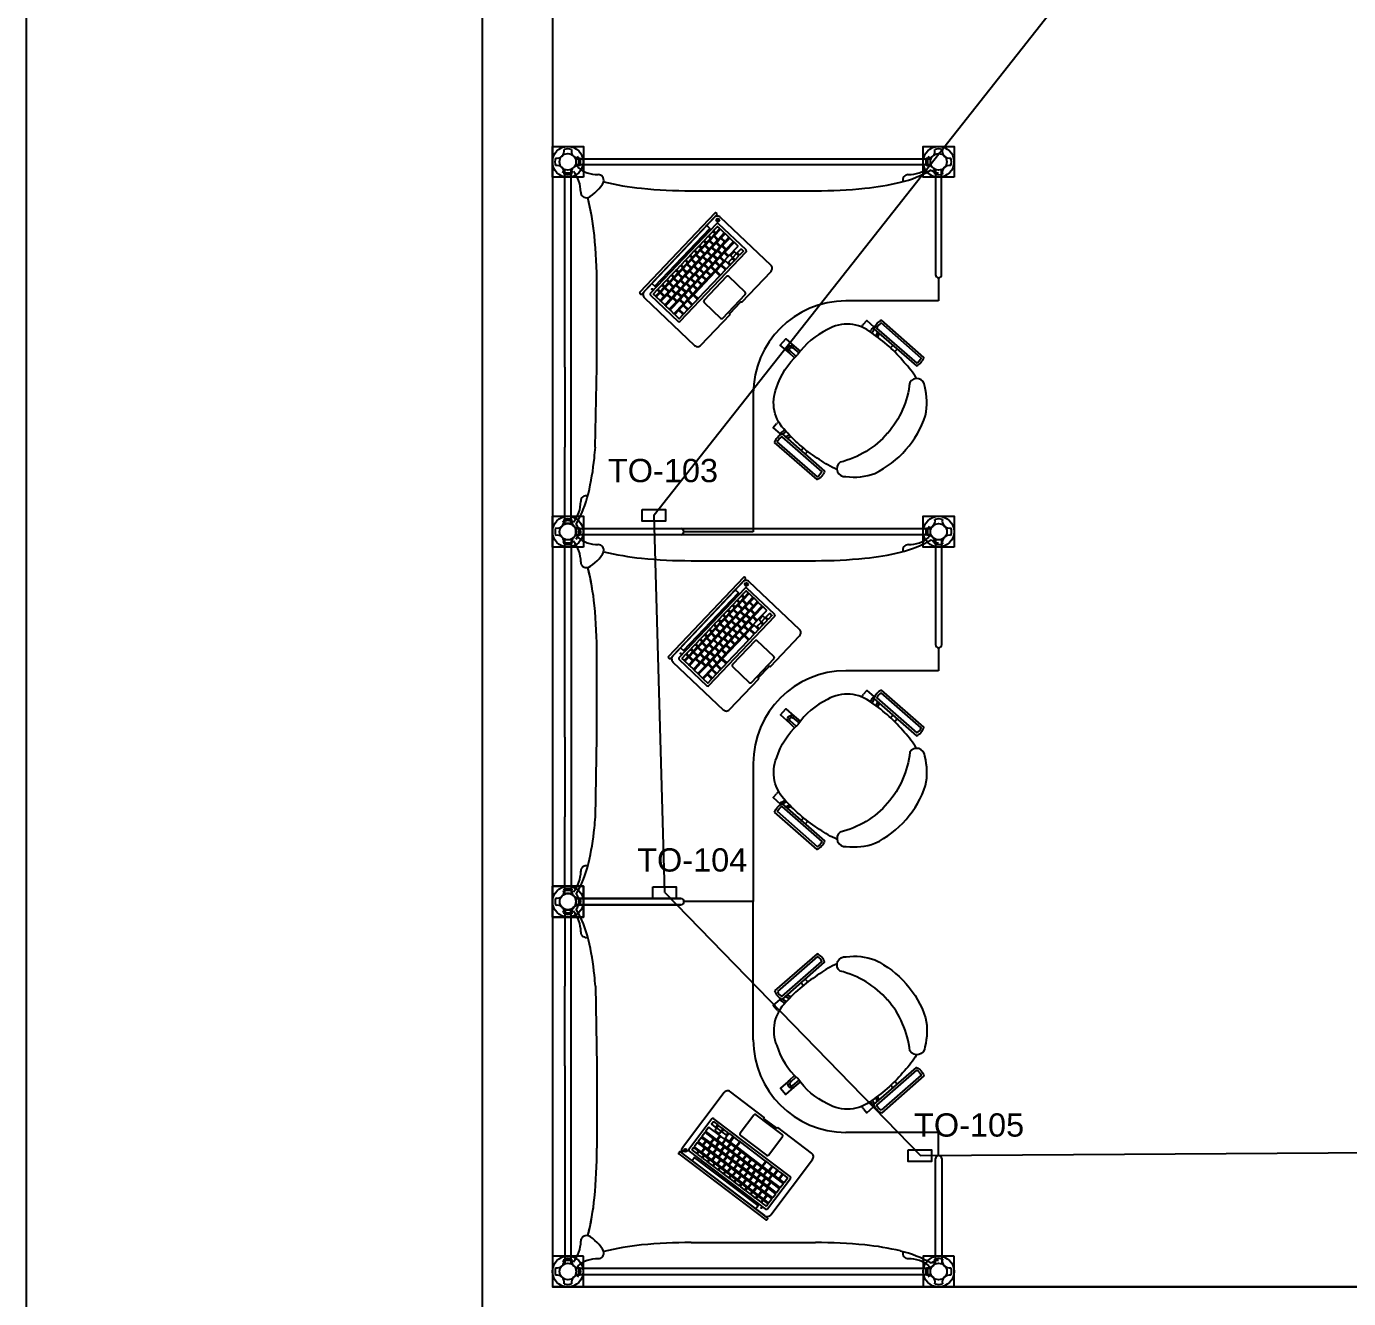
# Model space of a CAD drawing. Header units: millimetres. Extents: x -1911 to 4021, y -174 to 2851.
# Drawn here: x 23 to 592, y 543 to 1090 of the extents above; entities that cross this region are included whole.
import ezdxf

# ---------------------------------------------------------------- set-up
doc = ezdxf.new("R2010")
doc.units = ezdxf.units.MM
doc.linetypes.add('CACHE', pattern=[0.375, 0.25, -0.125])
for name, color, linetype in [('ARREDI_interni', 175, 'Continuous'), ('ARREDI_interni_fini', 251, 'Continuous'), ('mac_dwg', 7, 'Continuous')]:
    doc.layers.add(name, color=color, linetype=linetype)
doc.styles.get("Standard").update_dxf_attribs({"font": 'arial.ttf'})

# ---------------------------------------------------------------- blocks, each defined once
blk = doc.blocks.new('portatile')
at = {"layer": 'mac_dwg'}
blk.add_line((1459.6, 504.95), (1461.95, 504.95), dxfattribs=at)
for points in [[(1468.17, 523.68), (1421.31, 523.68, 0.414214), (1420.92, 523.29), (1420.92, 522.97, 0.414214), (1421.31, 522.58), (1468.17, 522.58, 0.414214), (1468.56, 522.97), (1468.56, 523.29, 0.414214)], [(1441.12, 488.97), (1441.12, 489.05, -0.414214), (1441.51, 489.44), (1448, 489.44, -0.414214), (1448.38, 489.05), (1448.38, 488.97), (1466.63, 488.97, 0.414214), (1468.56, 490.9), (1468.56, 520.65, 0.414214), (1466.63, 522.58), (1422.85, 522.58, 0.414214), (1420.92, 520.65), (1420.92, 490.9, 0.414214), (1422.85, 488.97)], [(1465.33, 520.07), (1424.18, 520.07, 0.414214), (1423.6, 519.49), (1423.6, 503.11, 0.414214), (1424.18, 502.53), (1465.33, 502.53, 0.414214), (1465.91, 503.11), (1465.91, 519.49, 0.414214)], [(1426.99, 518.95), (1424.91, 518.95, 0.414214), (1424.71, 518.75), (1424.71, 517.78, 0.414214), (1424.91, 517.58), (1426.99, 517.58, 0.414214), (1427.18, 517.78), (1427.18, 518.75, 0.414214)], [(1426.91, 517.2), (1424.91, 517.2, 0.414214), (1424.71, 517.01), (1424.71, 515.11, 0.414214), (1424.91, 514.91), (1426.91, 514.91, 0.414214), (1427.1, 515.11), (1427.1, 517.01, 0.414214)], [(1429.7, 517.2), (1427.7, 517.2, 0.414214), (1427.51, 517.01), (1427.51, 515.11, 0.414214), (1427.7, 514.91), (1429.7, 514.91, 0.414214), (1429.89, 515.11), (1429.89, 517.01, 0.414214)], [(1429.89, 518.95), (1427.81, 518.95, 0.414214), (1427.61, 518.75), (1427.61, 517.78, 0.414214), (1427.81, 517.58), (1429.89, 517.58, 0.414214), (1430.08, 517.78), (1430.08, 518.75, 0.414214)], [(1432.52, 517.2), (1430.52, 517.2, 0.414214), (1430.33, 517.01), (1430.33, 515.11, 0.414214), (1430.52, 514.91), (1432.52, 514.91, 0.414214), (1432.71, 515.11), (1432.71, 517.01, 0.414214)], [(1432.8, 518.95), (1430.72, 518.95, 0.414214), (1430.53, 518.75), (1430.53, 517.78, 0.414214), (1430.72, 517.58), (1432.8, 517.58, 0.414214), (1433, 517.78), (1433, 518.75, 0.414214)], [(1435.29, 517.2), (1433.29, 517.2, 0.414214), (1433.09, 517.01), (1433.09, 515.11, 0.414214), (1433.29, 514.91), (1435.29, 514.91, 0.414214), (1435.48, 515.11), (1435.48, 517.01, 0.414214)], [(1435.65, 518.95), (1433.57, 518.95, 0.414214), (1433.37, 518.75), (1433.37, 517.78, 0.414214), (1433.57, 517.58), (1435.65, 517.58, 0.414214), (1435.84, 517.78), (1435.84, 518.75, 0.414214)], [(1438.08, 517.2), (1436.08, 517.2, 0.414214), (1435.88, 517.01), (1435.88, 515.11, 0.414214), (1436.08, 514.91), (1438.08, 514.91, 0.414214), (1438.27, 515.11), (1438.27, 517.01, 0.414214)], [(1438.55, 518.95), (1436.47, 518.95, 0.414214), (1436.27, 518.75), (1436.27, 517.78, 0.414214), (1436.47, 517.58), (1438.55, 517.58, 0.414214), (1438.74, 517.78), (1438.74, 518.75, 0.414214)], [(1440.84, 517.2), (1438.84, 517.2, 0.414214), (1438.65, 517.01), (1438.65, 515.11, 0.414214), (1438.84, 514.91), (1440.84, 514.91, 0.414214), (1441.04, 515.11), (1441.04, 517.01, 0.414214)], [(1441.47, 518.95), (1439.38, 518.95, 0.414214), (1439.19, 518.75), (1439.19, 517.78, 0.414214), (1439.38, 517.58), (1441.47, 517.58, 0.414214), (1441.66, 517.78), (1441.66, 518.75, 0.414214)], [(1443.68, 517.2), (1441.68, 517.2, 0.414214), (1441.49, 517.01), (1441.49, 515.11, 0.414214), (1441.68, 514.91), (1443.68, 514.91, 0.414214), (1443.87, 515.11), (1443.87, 517.01, 0.414214)], [(1444.35, 518.95), (1442.27, 518.95, 0.414214), (1442.07, 518.75), (1442.07, 517.78, 0.414214), (1442.27, 517.58), (1444.35, 517.58, 0.414214), (1444.54, 517.78), (1444.54, 518.75, 0.414214)], [(1446.43, 517.2), (1444.43, 517.2, 0.414214), (1444.24, 517.01), (1444.24, 515.11, 0.414214), (1444.43, 514.91), (1446.43, 514.91, 0.414214), (1446.62, 515.11), (1446.62, 517.01, 0.414214)], [(1447.24, 518.95), (1445.15, 518.95, 0.414214), (1444.96, 518.75), (1444.96, 517.78, 0.414214), (1445.15, 517.58), (1447.24, 517.58, 0.414214), (1447.43, 517.78), (1447.43, 518.75, 0.414214)], [(1449.21, 517.2), (1447.21, 517.2, 0.414214), (1447.02, 517.01), (1447.02, 515.11, 0.414214), (1447.21, 514.91), (1449.21, 514.91, 0.414214), (1449.4, 515.11), (1449.4, 517.01, 0.414214)], [(1450.11, 518.95), (1448.03, 518.95, 0.414214), (1447.83, 518.75), (1447.83, 517.78, 0.414214), (1448.03, 517.58), (1450.11, 517.58, 0.414214), (1450.3, 517.78), (1450.3, 518.75, 0.414214)], [(1452.02, 517.2), (1450.02, 517.2, 0.414214), (1449.82, 517.01), (1449.82, 515.11, 0.414214), (1450.02, 514.91), (1452.02, 514.91, 0.414214), (1452.21, 515.11), (1452.21, 517.01, 0.414214)], [(1453, 518.95), (1450.91, 518.95, 0.414214), (1450.72, 518.75), (1450.72, 517.78, 0.414214), (1450.91, 517.58), (1453, 517.58, 0.414214), (1453.19, 517.78), (1453.19, 518.75, 0.414214)], [(1454.8, 517.2), (1452.8, 517.2, 0.414214), (1452.6, 517.01), (1452.6, 515.11, 0.414214), (1452.8, 514.91), (1454.8, 514.91, 0.414214), (1454.99, 515.11), (1454.99, 517.01, 0.414214)], [(1455.87, 518.95), (1453.79, 518.95, 0.414214), (1453.59, 518.75), (1453.59, 517.78, 0.414214), (1453.79, 517.58), (1455.87, 517.58, 0.414214), (1456.06, 517.78), (1456.06, 518.75, 0.414214)], [(1457.57, 517.2), (1455.57, 517.2, 0.414214), (1455.38, 517.01), (1455.38, 515.11, 0.414214), (1455.57, 514.91), (1457.57, 514.91, 0.414214), (1457.77, 515.11), (1457.77, 517.01, 0.414214)], [(1458.8, 518.95), (1456.72, 518.95, 0.414214), (1456.52, 518.75), (1456.52, 517.78, 0.414214), (1456.72, 517.58), (1458.8, 517.58, 0.414214), (1458.99, 517.78), (1458.99, 518.75, 0.414214)], [(1460.4, 517.2), (1458.4, 517.2, 0.414214), (1458.2, 517.01), (1458.2, 515.11, 0.414214), (1458.4, 514.91), (1460.4, 514.91, 0.414214), (1460.59, 515.11), (1460.59, 517.01, 0.414214)], [(1461.64, 518.95), (1459.56, 518.95, 0.414214), (1459.36, 518.75), (1459.36, 517.78, 0.414214), (1459.56, 517.58), (1461.64, 517.58, 0.414214), (1461.83, 517.78), (1461.83, 518.75, 0.414214)], [(1464.58, 517.2), (1461.17, 517.2, 0.414214), (1460.98, 517.01), (1460.98, 515.11, 0.414214), (1461.17, 514.91), (1464.58, 514.91, 0.414214), (1464.78, 515.11), (1464.78, 517.01, 0.414214)], [(1464.58, 518.95), (1462.5, 518.95, 0.414214), (1462.31, 518.75), (1462.31, 517.78, 0.414214), (1462.5, 517.58), (1464.58, 517.58, 0.414214), (1464.78, 517.78), (1464.78, 518.75, 0.414214)], [(1466.95, 521.02, 0.075623), (1466.87, 521.02), (1466.87, 520.76), (1466.95, 520.76)], [(1428.31, 514.45), (1424.91, 514.45, 0.414214), (1424.71, 514.26), (1424.71, 512.38, 0.414214), (1424.91, 512.18), (1428.31, 512.18, 0.414214), (1428.51, 512.38), (1428.51, 514.26, 0.414214)], [(1428.99, 511.72), (1424.91, 511.72, 0.414214), (1424.71, 511.52), (1424.71, 509.66, 0.414214), (1424.91, 509.47), (1428.99, 509.47, 0.414214), (1429.18, 509.66), (1429.18, 511.52, 0.414214)], [(1431.11, 514.45), (1429.08, 514.45, 0.414214), (1428.89, 514.26), (1428.89, 512.38, 0.414214), (1429.08, 512.18), (1431.11, 512.18, 0.414214), (1431.3, 512.38), (1431.3, 514.26, 0.414214)], [(1431.81, 511.72), (1429.83, 511.72, 0.414214), (1429.64, 511.52), (1429.64, 509.66, 0.414214), (1429.83, 509.47), (1431.81, 509.47, 0.414214), (1432, 509.66), (1432, 511.52, 0.414214)], [(1433.92, 514.45), (1431.89, 514.45, 0.414214), (1431.7, 514.26), (1431.7, 512.38, 0.414214), (1431.89, 512.18), (1433.92, 512.18, 0.414214), (1434.11, 512.38), (1434.11, 514.26, 0.414214)], [(1434.58, 511.72), (1432.61, 511.72, 0.414214), (1432.42, 511.52), (1432.42, 509.66, 0.414214), (1432.61, 509.47), (1434.58, 509.47, 0.414214), (1434.78, 509.66), (1434.78, 511.52, 0.414214)], [(1436.71, 514.45), (1434.68, 514.45, 0.414214), (1434.49, 514.26), (1434.49, 512.38, 0.414214), (1434.68, 512.18), (1436.71, 512.18, 0.414214), (1436.9, 512.38), (1436.9, 514.26, 0.414214)], [(1437.37, 511.72), (1435.39, 511.72, 0.414214), (1435.2, 511.52), (1435.2, 509.66, 0.414214), (1435.39, 509.47), (1437.37, 509.47, 0.414214), (1437.56, 509.66), (1437.56, 511.52, 0.414214)], [(1439.53, 514.45), (1437.5, 514.45, 0.414214), (1437.31, 514.26), (1437.31, 512.38, 0.414214), (1437.5, 512.18), (1439.53, 512.18, 0.414214), (1439.72, 512.38), (1439.72, 514.26, 0.414214)], [(1440.14, 511.72), (1438.17, 511.72, 0.414214), (1437.98, 511.52), (1437.98, 509.66, 0.414214), (1438.17, 509.47), (1440.14, 509.47, 0.414214), (1440.34, 509.66), (1440.34, 511.52, 0.414214)], [(1442.27, 514.45), (1440.25, 514.45, 0.414214), (1440.05, 514.26), (1440.05, 512.38, 0.414214), (1440.25, 512.18), (1442.27, 512.18, 0.414214), (1442.47, 512.38), (1442.47, 514.26, 0.414214)], [(1442.94, 511.72), (1440.96, 511.72, 0.414214), (1440.77, 511.52), (1440.77, 509.66, 0.414214), (1440.96, 509.47), (1442.94, 509.47, 0.414214), (1443.13, 509.66), (1443.13, 511.52, 0.414214)], [(1445.05, 514.45), (1443.02, 514.45, 0.414214), (1442.83, 514.26), (1442.83, 512.38, 0.414214), (1443.02, 512.18), (1445.05, 512.18, 0.414214), (1445.24, 512.38), (1445.24, 514.26, 0.414214)], [(1445.75, 511.72), (1443.78, 511.72, 0.414214), (1443.59, 511.52), (1443.59, 509.66, 0.414214), (1443.78, 509.47), (1445.75, 509.47, 0.414214), (1445.95, 509.66), (1445.95, 511.52, 0.414214)], [(1447.85, 514.45), (1445.82, 514.45, 0.414214), (1445.63, 514.26), (1445.63, 512.38, 0.414214), (1445.82, 512.18), (1447.85, 512.18, 0.414214), (1448.04, 512.38), (1448.04, 514.26, 0.414214)], [(1448.51, 511.72), (1446.54, 511.72, 0.414214), (1446.34, 511.52), (1446.34, 509.66, 0.414214), (1446.54, 509.47), (1448.51, 509.47, 0.414214), (1448.7, 509.66), (1448.7, 511.52, 0.414214)], [(1450.61, 514.45), (1448.58, 514.45, 0.414214), (1448.39, 514.26), (1448.39, 512.38, 0.414214), (1448.58, 512.18), (1450.61, 512.18, 0.414214), (1450.8, 512.38), (1450.8, 514.26, 0.414214)], [(1451.33, 511.72), (1449.35, 511.72, 0.414214), (1449.16, 511.52), (1449.16, 509.66, 0.414214), (1449.35, 509.47), (1451.33, 509.47, 0.414214), (1451.52, 509.66), (1451.52, 511.52, 0.414214)], [(1453.43, 514.45), (1451.4, 514.45, 0.414214), (1451.21, 514.26), (1451.21, 512.38, 0.414214), (1451.4, 512.18), (1453.43, 512.18, 0.414214), (1453.62, 512.38), (1453.62, 514.26, 0.414214)], [(1454.07, 511.72), (1452.1, 511.72, 0.414214), (1451.9, 511.52), (1451.9, 509.66, 0.414214), (1452.1, 509.47), (1454.07, 509.47, 0.414214), (1454.26, 509.66), (1454.26, 511.52, 0.414214)], [(1456.2, 514.45), (1454.18, 514.45, 0.414214), (1453.98, 514.26), (1453.98, 512.38, 0.414214), (1454.18, 512.18), (1456.2, 512.18, 0.414214), (1456.39, 512.38), (1456.39, 514.26, 0.414214)], [(1456.9, 511.72), (1454.92, 511.72, 0.414214), (1454.73, 511.52), (1454.73, 509.66, 0.414214), (1454.92, 509.47), (1456.9, 509.47, 0.414214), (1457.09, 509.66), (1457.09, 511.52, 0.414214)], [(1459, 514.45), (1456.98, 514.45, 0.414214), (1456.78, 514.26), (1456.78, 512.38, 0.414214), (1456.98, 512.18), (1459, 512.18, 0.414214), (1459.2, 512.38), (1459.2, 514.26, 0.414214)], [(1459.68, 511.72), (1457.71, 511.72, 0.414214), (1457.51, 511.52), (1457.51, 509.66, 0.414214), (1457.71, 509.47), (1459.68, 509.47, 0.414214), (1459.87, 509.66), (1459.87, 511.52, 0.414214)], [(1461.84, 514.45), (1459.81, 514.45, 0.414214), (1459.62, 514.26), (1459.62, 512.38, 0.414214), (1459.81, 512.18), (1461.84, 512.18, 0.414214), (1462.03, 512.38), (1462.03, 514.26, 0.414214)], [(1464.58, 511.72), (1460.5, 511.72, 0.414214), (1460.3, 511.52), (1460.3, 509.66, 0.414214), (1460.5, 509.47), (1464.58, 509.47, 0.414214), (1464.78, 509.66), (1464.78, 511.52, 0.414214)], [(1464.58, 514.45), (1462.56, 514.45, 0.414214), (1462.36, 514.26), (1462.36, 512.38, 0.414214), (1462.56, 512.18), (1464.58, 512.18, 0.414214), (1464.78, 512.38), (1464.78, 514.26, 0.414214)], [(1430.4, 509.03), (1424.91, 509.03, 0.414214), (1424.71, 508.84), (1424.71, 506.92, 0.414214), (1424.91, 506.72), (1430.4, 506.72, 0.414214), (1430.59, 506.92), (1430.59, 508.84, 0.414214)], [(1426.92, 506.28), (1424.91, 506.28, 0.414214), (1424.71, 506.09), (1424.71, 503.81, 0.414214), (1424.91, 503.61), (1426.92, 503.61, 0.414214), (1427.11, 503.81), (1427.11, 506.09, 0.414214)], [(1429.75, 506.28), (1427.74, 506.28, 0.414214), (1427.55, 506.09), (1427.55, 503.81, 0.414214), (1427.74, 503.61), (1429.75, 503.61, 0.414214), (1429.94, 503.81), (1429.94, 506.09, 0.414214)], [(1432.51, 506.28), (1430.5, 506.28, 0.414214), (1430.31, 506.09), (1430.31, 503.81, 0.414214), (1430.5, 503.61), (1432.51, 503.61, 0.414214), (1432.7, 503.81), (1432.7, 506.09, 0.414214)], [(1433.2, 509.03), (1431.19, 509.03, 0.414214), (1430.99, 508.84), (1430.99, 506.92, 0.414214), (1431.19, 506.72), (1433.2, 506.72, 0.414214), (1433.39, 506.92), (1433.39, 508.84, 0.414214)], [(1435.97, 506.28), (1433.28, 506.28, 0.414214), (1433.08, 506.09), (1433.08, 503.81, 0.414214), (1433.28, 503.61), (1435.97, 503.61, 0.414214), (1436.16, 503.81), (1436.16, 506.09, 0.414214)], [(1435.99, 509.03), (1433.98, 509.03, 0.414214), (1433.79, 508.84), (1433.79, 506.92, 0.414214), (1433.98, 506.72), (1435.99, 506.72, 0.414214), (1436.18, 506.92), (1436.18, 508.84, 0.414214)], [(1438.76, 509.03), (1436.75, 509.03, 0.414214), (1436.56, 508.84), (1436.56, 506.92, 0.414214), (1436.75, 506.72), (1438.76, 506.72, 0.414214), (1438.95, 506.92), (1438.95, 508.84, 0.414214)], [(1449.95, 506.28), (1436.78, 506.28, 0.414214), (1436.58, 506.09), (1436.58, 503.81, 0.414214), (1436.78, 503.61), (1449.95, 503.61, 0.414214), (1450.14, 503.81), (1450.14, 506.09, 0.414214)], [(1441.59, 509.03), (1439.58, 509.03, 0.414214), (1439.39, 508.84), (1439.39, 506.92, 0.414214), (1439.58, 506.72), (1441.59, 506.72, 0.414214), (1441.78, 506.92), (1441.78, 508.84, 0.414214)], [(1444.35, 509.03), (1442.34, 509.03, 0.414214), (1442.15, 508.84), (1442.15, 506.92, 0.414214), (1442.34, 506.72), (1444.35, 506.72, 0.414214), (1444.54, 506.92), (1444.54, 508.84, 0.414214)], [(1447.14, 509.03), (1445.13, 509.03, 0.414214), (1444.94, 508.84), (1444.94, 506.92, 0.414214), (1445.13, 506.72), (1447.14, 506.72, 0.414214), (1447.34, 506.92), (1447.34, 508.84, 0.414214)], [(1449.94, 509.03), (1447.93, 509.03, 0.414214), (1447.73, 508.84), (1447.73, 506.92, 0.414214), (1447.93, 506.72), (1449.94, 506.72, 0.414214), (1450.13, 506.92), (1450.13, 508.84, 0.414214)], [(1452.72, 509.03), (1450.71, 509.03, 0.414214), (1450.51, 508.84), (1450.51, 506.92, 0.414214), (1450.71, 506.72), (1452.72, 506.72, 0.414214), (1452.91, 506.92), (1452.91, 508.84, 0.414214)], [(1453.42, 506.28), (1450.77, 506.28, 0.414214), (1450.58, 506.09), (1450.58, 503.81, 0.414214), (1450.77, 503.61), (1453.42, 503.61, 0.414214), (1453.61, 503.81), (1453.61, 506.09, 0.414214)], [(1455.54, 509.03), (1453.54, 509.03, 0.414214), (1453.34, 508.84), (1453.34, 506.92, 0.414214), (1453.54, 506.72), (1455.54, 506.72, 0.414214), (1455.74, 506.92), (1455.74, 508.84, 0.414214)], [(1454.24, 506.28), (1456.2, 506.28, -0.414214), (1456.39, 506.09), (1456.39, 503.81, -0.414214), (1456.2, 503.61), (1454.24, 503.61, -0.414214), (1454.05, 503.81), (1454.05, 506.09, -0.414214)], [(1458.3, 509.03), (1456.29, 509.03, 0.414214), (1456.1, 508.84), (1456.1, 506.92, 0.414214), (1456.29, 506.72), (1458.3, 506.72, 0.414214), (1458.49, 506.92), (1458.49, 508.84, 0.414214)], [(1464.58, 509.03), (1459.09, 509.03, 0.414214), (1458.9, 508.84), (1458.9, 506.92, 0.414214), (1459.09, 506.72), (1464.58, 506.72, 0.414214), (1464.78, 506.92), (1464.78, 508.84, 0.414214)], [(1461.76, 506.28), (1459.79, 506.28, 0.414214), (1459.6, 506.09), (1459.6, 503.81, 0.414214), (1459.79, 503.61), (1461.76, 503.61, 0.414214), (1461.95, 503.81), (1461.95, 506.09, 0.414214)], [(1451.81, 501.34), (1437.81, 501.34, 0.414214), (1437.12, 500.65), (1437.12, 490.84, 0.414214), (1437.81, 490.15), (1451.81, 490.15, 0.414214), (1452.51, 490.84), (1452.51, 500.65, 0.414214)], [(1458.96, 504.94), (1457.03, 504.94, 0.414214), (1456.84, 504.75), (1456.84, 503.81, 0.414214), (1457.03, 503.61), (1458.96, 503.61, 0.414214), (1459.15, 503.81), (1459.15, 504.75, 0.414214)], [(1462.59, 504.94), (1464.58, 504.94, -0.414214), (1464.78, 504.75), (1464.78, 503.81, -0.414214), (1464.58, 503.61), (1462.59, 503.61, -0.414214), (1462.4, 503.81), (1462.4, 504.75, -0.414214)]]:
    blk.add_lwpolyline(points, format="xyb", close=True, dxfattribs=at)
blk.add_lwpolyline([(1461.86, 522.58), (1427.62, 522.58), (1427.62, 520.76), (1461.86, 520.76)], close=True, dxfattribs=at)
for centre, radius in [((1425.92, 520.79), 0.136), ((1466.91, 520.76), 0.696), ((1466.91, 520.76), 0.257)]:
    blk.add_circle(centre, radius, dxfattribs=at)

msp = doc.modelspace()

# ---------------------------------------------------------------- linework, layer by layer
at = {"color": 6}
msp.add_line((23.33, -173.65), (23.33, 2585.94), dxfattribs=at)
for p, q in [((219.42, 438.43), (219.42, 1438.43)), ((249.42, 1101.37), (249.42, 548.43)), ((219.42, 438.43), (219.42, 769.71)), ((249.42, 548.43), (819.42, 548.43)), ((819.42, 548.43), (249.42, 548.43))]:
    msp.add_line(p, q)
at = {"color": 1}
for p, q in [((293.23, 880.12), (582.01, 1246.61)), ((297.75, 717.86), (293.23, 880.12)), ((297.75, 717.86), (407.64, 604.84)), ((407.64, 604.84), (640.9, 606.45))]:
    msp.add_line(p, q, dxfattribs=at)
at = {"color": 242, "true_color": 0xcd2027}
for points in [[(288.03, 882.51), (298.03, 882.51), (298.03, 877.51), (288.03, 877.51)], [(292.62, 720.32), (302.62, 720.32), (302.62, 715.32), (292.62, 715.32)], [(402.43, 607.32), (412.43, 607.32), (412.43, 602.32), (402.43, 602.32)]]:
    msp.add_lwpolyline(points, close=True, dxfattribs=at)
at = {"layer": 'ARREDI_interni'}
for p, q in [((259.31, 1033.2), (412.16, 1033.2)), ((412.16, 1030.55), (259.31, 1030.55)), ((254.75, 943.57), (254.75, 1028.6)), ((257.4, 1028.6), (257.4, 909.27)), ((414.11, 1028.64), (414.11, 983.34)), ((416.76, 983.34), (416.76, 1028.64)), ((415.43, 972.11), (375.59, 972.11)), ((395.8, 953.01), (394.81, 951.89)), ((397.59, 951.44), (396.53, 950.23)), ((335.75, 932.27), (335.75, 872.93)), ((254.75, 876.21), (254.75, 909.31)), ((257.4, 909.31), (257.4, 876.21)), ((356.31, 907.84), (357.29, 908.96)), ((358.1, 906.27), (359.16, 907.48)), ((254.79, 784.63), (254.79, 869.66)), ((257.44, 869.66), (257.44, 750.33)), ((259.31, 874.26), (304.6, 874.26)), ((304.6, 871.61), (259.31, 871.61)), ((259.35, 874.26), (412.2, 874.26)), ((412.2, 871.61), (259.35, 871.61)), ((335.75, 872.93), (305.93, 872.93)), ((414.15, 869.7), (414.15, 824.41)), ((416.8, 824.41), (416.8, 869.7)), ((415.47, 813.17), (375.63, 813.17)), ((395.83, 794.07), (394.85, 792.95)), ((397.63, 792.5), (396.57, 791.29)), ((335.79, 773.34), (335.79, 713.99)), ((254.79, 717.27), (254.79, 750.37)), ((257.44, 750.37), (257.44, 717.27)), ((356.35, 748.9), (357.33, 750.02)), ((358.14, 747.33), (359.2, 748.54)), ((254.79, 710.72), (254.79, 677.62)), ((257.44, 677.62), (257.44, 710.72)), ((304.64, 715.32), (259.35, 715.32)), ((259.35, 715.32), (304.64, 715.32)), ((259.35, 712.67), (304.64, 712.67)), ((304.64, 712.67), (259.35, 712.67)), ((335.79, 713.99), (305.97, 713.99)), ((335.79, 713.99), (305.97, 713.99)), ((335.79, 654.65), (335.79, 713.99)), ((257.44, 558.33), (257.44, 677.66)), ((356.35, 679.09), (357.33, 677.97)), ((358.14, 680.66), (359.2, 679.45)), ((254.79, 643.36), (254.79, 558.33)), ((397.63, 635.49), (396.57, 636.7)), ((395.83, 633.92), (394.85, 635.04)), ((415.47, 614.81), (375.63, 614.81)), ((414.15, 558.29), (414.15, 603.58)), ((416.8, 603.58), (416.8, 558.29)), ((412.2, 556.38), (259.35, 556.38)), ((259.35, 553.73), (412.2, 553.73))]:
    msp.add_line(p, q, dxfattribs=at)
at = {"layer": 'ARREDI_interni', "linetype": 'Continuous'}
for p, q in [((415.43, 982.02), (415.43, 972.11)), ((254.75, 943.57), (254.75, 909.31)), ((415.47, 823.08), (415.47, 813.17)), ((254.79, 784.63), (254.79, 750.37)), ((254.79, 643.36), (254.79, 677.62)), ((415.47, 604.91), (415.47, 614.81))]:
    msp.add_line(p, q, dxfattribs=at)
for points in [[(262.75, 1025.25), (249.42, 1025.25), (249.42, 1038.49), (262.75, 1038.49)], [(422.14, 1025.25), (408.81, 1025.25), (408.81, 1038.49), (422.14, 1038.49)], [(262.78, 866.31), (249.45, 866.31), (249.45, 879.56), (262.78, 879.56)], [(262.78, 866.31), (249.45, 866.31), (249.45, 879.56), (262.78, 879.56)], [(422.18, 866.31), (408.85, 866.31), (408.85, 879.56), (422.18, 879.56)], [(262.82, 720.62), (249.49, 720.62), (249.49, 707.37), (262.82, 707.37)], [(262.82, 707.37), (249.49, 707.37), (249.49, 720.62), (262.82, 720.62)], [(262.78, 561.68), (249.45, 561.68), (249.45, 548.43), (262.78, 548.43)], [(422.18, 561.68), (408.85, 561.68), (408.85, 548.43), (422.18, 548.43)]]:
    msp.add_lwpolyline(points, close=True, dxfattribs=at)
at = {"layer": 'ARREDI_interni'}
for points in [[(405.93, 938.79, 0.057489), (400.71, 945.64, 0.071475), (386.68, 958.35, 0.311745), (367.65, 959.82, 0.130308), (354.86, 948.94)], [(386.47, 959.32), (386.91, 960.26, -0.22938), (388.09, 961.23)], [(387.17, 958.7), (387.72, 959.89, -0.040993), (387.79, 960.01)], [(389.15, 958.82), (388.61, 957.45, 0.491323)], [(389.86, 958.2), (389.32, 956.82, 0.491323)], [(353.53, 947.65), (351.03, 949.97, -0.971301), (353.34, 952.61), (355.97, 950.44, 0.491323)], [(354.16, 948.29), (351.64, 950.63, -0.971301), (352.77, 951.92), (355.42, 949.73, 0.491323)], [(371.76, 899.69, -0.057489), (364.27, 903.95, -0.071475), (349.8, 916.15, -0.311745), (345.8, 934.82, -0.130308), (354.86, 948.95)], [(393.5, 915.23, -0.155221), (373.06, 902.78, 0.75956), (375.62, 896.63, 0.12086), (388.04, 897.99, 0.103151), (401.43, 908.24, 0.103151), (409.79, 922.88, 0.12086), (409.49, 935.37, 0.75956), (403.04, 937.09, -0.155221), (393.44, 915.17)], [(348.83, 916.26), (347.95, 915.7, 0.230699), (347.15, 914.39)], [(349.54, 915.64), (348.43, 914.94, 0.049806), (348.3, 914.84)], [(349.65, 913.66), (350.97, 914.39, -0.491323)], [(350.37, 913.03), (351.68, 913.76, -0.491323)], [(405.97, 779.85, 0.057489), (400.75, 786.7, 0.071475), (386.72, 799.41, 0.311745), (367.68, 800.88, 0.130308), (354.9, 790)], [(386.51, 800.38), (386.94, 801.32, -0.22938), (388.13, 802.29)], [(387.21, 799.76), (387.76, 800.95, -0.040993), (387.83, 801.07)], [(389.18, 799.88), (388.64, 798.51, 0.491323)], [(389.9, 799.26), (389.36, 797.88, 0.491323)], [(371.79, 740.75, -0.057489), (364.31, 745.01, -0.071475), (349.84, 757.22, -0.311745), (345.84, 775.88, -0.130308), (354.9, 790.01)], [(353.56, 788.71), (351.06, 791.03, -0.971301), (353.37, 793.67), (356, 791.5, 0.491323)], [(354.2, 789.35), (351.67, 791.69, -0.971301), (352.8, 792.98), (355.46, 790.79, 0.491323)], [(393.53, 756.29, -0.155221), (373.09, 743.84, 0.75956), (375.66, 737.69, 0.12086), (388.08, 739.06, 0.103151), (401.46, 749.31, 0.103151), (409.83, 763.94, 0.12086), (409.52, 776.43, 0.75956), (403.08, 778.15, -0.155221), (393.48, 756.23)], [(348.87, 757.32), (347.99, 756.76, 0.230699), (347.19, 755.45)], [(349.57, 756.7), (348.47, 756, 0.049806), (348.34, 755.9)], [(349.69, 754.72), (351.01, 755.45, -0.491323)], [(350.4, 754.09), (351.72, 754.83, -0.491323)], [(393.53, 671.7, 0.155221), (373.09, 684.14, -0.75956), (375.66, 690.3, -0.12086), (388.08, 688.93, -0.103151), (401.46, 678.68, -0.103151), (409.83, 664.05, -0.12086), (409.52, 651.56, -0.75956), (403.08, 649.84, 0.155221), (393.48, 671.76)], [(371.79, 687.24, 0.057489), (364.31, 682.98, 0.071475), (349.84, 670.77, 0.311745), (345.84, 652.1, 0.130308), (354.9, 637.98)], [(348.87, 670.67), (347.99, 671.23, -0.230699), (347.19, 672.54)], [(349.57, 671.28), (348.47, 671.99, -0.049806), (348.34, 672.09)], [(349.69, 673.27), (351.01, 672.54, 0.491323)], [(350.4, 673.9), (351.72, 673.16, 0.491323)], [(405.97, 648.14, -0.057489), (400.75, 641.29, -0.071475), (386.72, 628.58, -0.311745), (367.68, 627.11, -0.130308), (354.9, 637.98)], [(353.56, 639.28), (351.06, 636.96, 0.971301), (353.37, 634.32), (356, 636.48, -0.491323)], [(354.2, 638.64), (351.67, 636.3, 0.971301), (352.8, 635.01), (355.46, 637.2, -0.491323)], [(386.51, 627.61), (386.94, 626.66, 0.22938), (388.13, 625.7)], [(387.21, 628.23), (387.76, 627.04, 0.040993), (387.83, 626.92)], [(389.18, 628.1), (388.64, 629.48, -0.491323)], [(389.9, 628.73), (389.36, 630.1, -0.491323)]]:
    msp.add_lwpolyline(points, format="xyb", dxfattribs=at)
at = {"layer": 'ARREDI_interni', "linetype": 'CACHE'}
for points in [[(382.46, 960.85), (382.26, 961.03), (383.23, 962.15)], [(346.71, 920.09), (346.57, 920.21), (345.6, 919.09)], [(382.5, 801.91), (382.29, 802.09), (383.27, 803.21)], [(346.75, 761.15), (346.61, 761.27), (345.63, 760.15)], [(346.75, 666.84), (346.61, 666.72), (345.63, 667.84)], [(382.5, 626.08), (382.29, 625.9), (383.27, 624.78)]]:
    msp.add_lwpolyline(points, dxfattribs=at)
at = {"layer": 'ARREDI_interni'}
for points in [[(383.23, 962.15), (384.54, 963.64), (387.55, 961)], [(351.61, 949.44), (347.4, 953.12), (349.71, 955.76), (353.33, 952.6)], [(345.6, 919.09), (344.29, 917.59), (347.31, 914.96)], [(383.27, 803.21), (384.58, 804.7), (387.59, 802.06)], [(351.65, 790.5), (347.44, 794.18), (349.75, 796.82), (353.37, 793.66)], [(345.63, 760.15), (344.33, 758.66), (347.34, 756.02)], [(345.63, 667.84), (344.33, 669.33), (347.34, 671.97)], [(351.65, 637.48), (347.44, 633.8), (349.75, 631.17), (353.37, 634.33)], [(383.27, 624.78), (384.58, 623.29), (387.59, 625.92)]]:
    msp.add_lwpolyline(points, dxfattribs=at)
for points in [[(390.84, 963.83, 0.207753), (387.63, 960.15), (405.9, 944.18, 0.207753), (409.11, 947.86)], [(344.93, 911.3, -0.207753), (348.14, 914.98), (366.41, 899.01, -0.207753), (363.2, 895.33)], [(390.88, 804.89, 0.207753), (387.66, 801.21), (405.94, 785.24, 0.207753), (409.15, 788.92)], [(344.96, 752.36, -0.207753), (348.18, 756.04), (366.45, 740.07, -0.207753), (363.23, 736.39)], [(344.96, 675.63, 0.207753), (348.18, 671.95), (366.45, 687.92, 0.207753), (363.23, 691.6)], [(390.88, 623.1, -0.207753), (387.66, 626.78), (405.94, 642.75, -0.207753), (409.15, 639.07)]]:
    msp.add_lwpolyline(points, format="xyb", close=True, dxfattribs=at)
at = {"layer": 'ARREDI_interni', "linetype": 'CACHE'}
for points in [[(386.2, 958.73), (386.47, 959.32, -0.971301)], [(386.93, 958.18), (387.17, 958.7, -0.971301)], [(388.61, 957.45), (388.47, 957.1, 0.491323)], [(389.32, 956.82), (389.22, 956.55, 0.491323)], [(349.35, 916.59), (348.83, 916.26, 0.971301)], [(350, 915.94), (349.54, 915.64, 0.971301)], [(350.97, 914.39), (351.27, 914.56, -0.491323)], [(351.68, 913.76), (351.91, 913.89, -0.491323)], [(386.23, 799.79), (386.51, 800.38, -0.971301)], [(386.97, 799.24), (387.21, 799.76, -0.971301)], [(388.64, 798.51), (388.51, 798.16, 0.491323)], [(389.36, 797.88), (389.25, 797.61, 0.491323)], [(349.39, 757.65), (348.87, 757.32, 0.971301)], [(350.03, 757), (349.57, 756.7, 0.971301)], [(351.01, 755.45), (351.31, 755.62, -0.491323)], [(351.72, 754.83), (351.95, 754.95, -0.491323)], [(349.39, 670.34), (348.87, 670.67, -0.971301)], [(350.03, 670.99), (349.57, 671.28, -0.971301)], [(351.01, 672.54), (351.31, 672.37, 0.491323)], [(351.72, 673.16), (351.95, 673.04, 0.491323)], [(386.23, 628.2), (386.51, 627.61, 0.971301)], [(386.97, 628.75), (387.21, 628.23, 0.971301)], [(388.64, 629.48), (388.51, 629.83, -0.491323)], [(389.36, 630.1), (389.25, 630.38, -0.491323)]]:
    msp.add_lwpolyline(points, format="xyb", dxfattribs=at)
at = {"layer": 'ARREDI_interni'}
for centre, radius, start, end in [((415.43, 983.34), 1.32, 180, 0), ((256.08, 872.93), 3.53, 67.9757, 112.0243), ((256.04, 872.93), 3.53, 337.9757, 22.0243), ((304.6, 872.93), 1.32, 270, 90), ((304.6, 872.93), 1.32, 270, 90), ((415.47, 824.41), 1.32, 180, 0), ((256.11, 713.99), 3.53, 67.9757, 112.0243), ((256.11, 713.99), 3.53, 247.9757, 292.0243), ((256.08, 713.99), 3.53, 337.9757, 22.0243), ((256.08, 713.99), 3.53, 337.9757, 22.0243), ((304.64, 713.99), 1.32, 270, 90), ((304.64, 713.99), 1.32, 270, 90), ((304.64, 713.99), 1.32, 270, 90), ((304.64, 713.99), 1.32, 270, 90), ((415.47, 603.58), 1.32, 0, 180)]:
    msp.add_arc(centre, radius, start, end, dxfattribs=at)
at = {"layer": 'ARREDI_interni', "linetype": 'Continuous'}
for centre, start, end in [((375.59, 932.27), 90, 180), ((375.63, 773.34), 90, 180), ((375.63, 654.65), 180, 270)]:
    msp.add_arc(centre, 39.84, start, end, dxfattribs=at)
at = {"layer": 'ARREDI_interni_fini', "linetype": 'Continuous'}
for p, q in [((309.06, 1019.42), (362.45, 1019.42)), ((268.53, 943.57), (268.53, 978.89)), ((268.53, 943.57), (268.53, 978.89)), ((267.88, 909.31), (268.53, 943.57)), ((309.09, 860.48), (362.49, 860.48)), ((268.56, 784.63), (268.56, 819.95)), ((268.56, 784.63), (268.56, 819.95)), ((267.92, 750.37), (268.56, 784.63)), ((267.92, 677.62), (268.56, 643.36)), ((268.56, 643.36), (268.56, 608.04)), ((268.56, 643.36), (268.56, 608.04)), ((309.09, 567.51), (362.49, 567.51))]:
    msp.add_line(p, q, dxfattribs=at)
for points in [[(390.71, 962.62, 0.143707), (388.81, 960.44), (406.03, 945.39, 0.143707), (407.93, 947.57)], [(346.11, 911.59, -0.143707), (348.01, 913.77), (365.23, 898.71, -0.143707), (363.33, 896.54)], [(390.75, 803.68, 0.143707), (388.84, 801.5), (406.07, 786.45, 0.143707), (407.97, 788.63)], [(346.14, 752.65, -0.143707), (348.05, 754.83), (365.27, 739.78, -0.143707), (363.37, 737.6)], [(346.14, 675.34, 0.143707), (348.05, 673.16), (365.27, 688.21, 0.143707), (363.37, 690.39)], [(390.75, 624.31, -0.143707), (388.84, 626.49), (406.07, 641.54, -0.143707), (407.97, 639.36)]]:
    msp.add_lwpolyline(points, format="xyb", close=True, dxfattribs=at)
for centre, radius in [((256.04, 1031.87), 6.62), ((256.04, 1031.87), 3.53), ((415.43, 1031.87), 6.62), ((415.43, 1031.87, 89.18), 3.53), ((256.08, 872.93), 6.62), ((256.08, 872.93), 6.62), ((256.08, 872.93), 3.53), ((256.08, 872.93), 3.53), ((415.47, 872.93), 6.62), ((415.47, 872.93, 89.18), 3.53), ((256.11, 713.99), 6.62), ((256.11, 713.99), 6.62), ((256.11, 713.99), 3.53), ((256.11, 713.99), 3.53), ((256.08, 555.06), 6.62), ((256.08, 555.06), 3.53), ((415.47, 555.06), 6.62), ((415.47, 555.06, 89.18), 3.53)]:
    msp.add_circle(centre, radius, dxfattribs=at)
for centre, radius, start, end in [((251.46, 1036.46), 3.04, 256.8555, 13.1445), ((256.04, 1031.87), 5.52, 72.8771, 107.1229), ((260.62, 1036.46), 3.04, 166.8555, 283.1445), ((410.85, 1036.46), 3.04, 256.8555, 13.1445), ((415.43, 1031.87), 5.52, 72.8771, 107.1229), ((420.02, 1036.46), 3.04, 166.8555, 283.1445), ((256.04, 1031.87), 5.52, 162.8771, 197.1229), ((251.46, 1027.29), 3.04, 346.8555, 103.1445), ((260.62, 1027.29), 3.04, 76.8555, 193.1445), ((256.04, 1031.87), 4.77, 0, 29.656), ((256.04, 1031.87), 4.77, 330.6355, 0), ((268.92, 1039.96), 13.6, 230.0727, 270.686), ((256.04, 1031.87), 5.52, 342.8771, 17.1229), ((402.59, 1039.96), 13.6, 269.314, 309.7885), ((415.43, 1031.87), 5.52, 162.8771, 197.1229), ((410.85, 1027.29), 3.04, 346.8555, 103.1445), ((415.43, 1031.87), 4.77, 150.344, 180), ((415.43, 1031.87), 4.77, 180, 209.656), ((420.02, 1027.29), 3.04, 76.8555, 193.1445), ((415.43, 1031.87), 5.52, 342.8771, 17.1229), ((256.04, 1031.87), 4.77, 240.344, 270), ((256.04, 1031.87), 5.52, 252.8771, 287.1229), ((256.04, 1031.87), 4.77, 270, 300.0048), ((247.99, 1019.03), 13.6, 359.314, 39.8677), ((256.08, 1031.87), 17.7, 298.9776, 331.0224), ((269.11, 1023.98), 2.38, 344.3064, 90.686), ((298.87, 1132.42), 112.49, 255.9492, 264.3241), ((372.52, 1133.31), 113.39, 275.6916, 283.529), ((387.62, 1070.56), 48.84, 283.5271, 300.2344), ((402.4, 1023.98), 2.38, 89.314, 195.6936), ((415.43, 1031.87), 4.77, 227.4869, 270), ((415.43, 1031.87), 5.52, 252.8771, 287.1229), ((263.97, 1018.84), 2.38, 179.314, 285.6936), ((309.06, 1234.27), 214.85, 264.3084, 270), ((309.06, 1234.27), 214.85, 264.3084, 270), ((362.45, 1234.27), 214.85, 270, 275.6916), ((155.83, 989.11), 112.19, 5.6706, 14.1499), ((155.53, 989.07), 112.49, 5.6759, 14.0508), ((53.68, 978.89), 214.85, 0, 5.6916), ((53.68, 978.89), 214.85, 0, 5.6916), ((154.64, 915.85), 113.39, 346.471, 354.3084), ((53.68, 925.91), 214.85, 354.3084, 355.5675), ((53.68, 925.91), 214.85, 354.3084, 355.5675), ((217.39, 900.75), 48.84, 329.7656, 346.4729), ((263.97, 885.97), 2.38, 74.3064, 180.686), ((247.99, 885.78), 13.6, 320.2115, 0.686), ((251.49, 877.52), 3.04, 256.8555, 13.1445), ((251.49, 877.52), 3.04, 256.8555, 13.1445), ((256.08, 872.93), 4.77, 90, 119.656), ((256.08, 872.93), 5.52, 72.8771, 107.1229), ((256.08, 872.93), 5.52, 72.8771, 107.1229), ((256.08, 872.93), 4.77, 60.344, 90), ((260.66, 877.52), 3.04, 166.8555, 283.1445), ((260.66, 877.52), 3.04, 166.8555, 283.1445), ((256.08, 872.93), 4.77, 0, 42.5131), ((256.08, 872.93), 4.77, 0, 29.656), ((410.89, 877.52), 3.04, 256.8555, 13.1445), ((415.47, 872.93), 4.77, 150.344, 180), ((415.47, 872.93), 5.52, 72.8771, 107.1229), ((420.05, 877.52), 3.04, 166.8555, 283.1445), ((256.08, 872.93), 5.52, 162.8771, 197.1229), ((256.08, 872.93), 5.52, 162.8771, 197.1229), ((251.49, 868.35), 3.04, 346.8555, 103.1445), ((251.49, 868.35), 3.04, 346.8555, 103.1445), ((260.66, 868.35), 3.04, 76.8555, 193.1445), ((260.66, 868.35), 3.04, 76.8555, 193.1445), ((256.08, 872.93), 4.77, 317.4869, 0), ((256.08, 872.93), 4.77, 330.6355, 0), ((268.96, 881.02), 13.6, 230.0727, 270.686), ((256.08, 872.93), 5.52, 342.8771, 17.1229), ((256.08, 872.93), 5.52, 342.8771, 17.1229), ((402.62, 881.02), 13.6, 269.314, 309.7885), ((415.47, 872.93), 5.52, 162.8771, 197.1229), ((410.89, 868.35), 3.04, 346.8555, 103.1445), ((415.47, 872.93), 4.77, 180, 209.656), ((420.05, 868.35), 3.04, 76.8555, 193.1445), ((415.47, 872.93), 5.52, 342.8771, 17.1229), ((256.08, 872.93), 4.77, 240.344, 270), ((256.08, 872.93), 5.52, 252.8771, 287.1229), ((256.08, 872.93), 5.52, 252.8771, 287.1229), ((256.08, 872.93), 4.77, 270, 300.0048), ((248.02, 860.09), 13.6, 359.314, 39.8677), ((256.11, 872.93), 17.7, 298.9776, 331.0224), ((269.15, 865.04), 2.38, 344.3064, 90.686), ((298.91, 973.48), 112.49, 255.9492, 264.3241), ((372.55, 974.37), 113.39, 275.6916, 283.529), ((387.65, 911.62), 48.84, 283.5271, 300.2344), ((402.43, 865.04), 2.38, 89.314, 195.6936), ((415.47, 872.93), 4.77, 227.4869, 270), ((415.47, 872.93), 5.52, 252.8771, 287.1229), ((264, 859.9), 2.38, 179.314, 285.6936), ((309.09, 1075.33), 214.85, 264.3084, 270), ((309.09, 1075.33), 214.85, 264.3084, 270), ((362.49, 1075.33), 214.85, 270, 275.6916), ((155.87, 830.18), 112.19, 5.6706, 14.1499), ((155.57, 830.14), 112.49, 5.6759, 14.0508), ((53.72, 819.95), 214.85, 0, 5.6916), ((53.72, 819.95), 214.85, 0, 5.6916), ((53.72, 766.97), 214.85, 354.3084, 355.5675), ((53.72, 766.97), 214.85, 354.3084, 355.5675), ((154.67, 756.91), 113.39, 346.471, 354.3084), ((217.43, 741.81), 48.84, 329.7656, 346.4729), ((264, 727.03), 2.38, 74.3064, 180.686), ((248.02, 726.84), 13.6, 320.2115, 0.686), ((251.53, 718.58), 3.04, 256.8555, 13.1445), ((251.53, 718.58), 3.04, 256.8555, 13.1445), ((256.11, 713.99), 4.77, 90, 119.656), ((256.11, 713.99), 5.52, 72.8771, 107.1229), ((256.11, 713.99), 5.52, 72.8771, 107.1229), ((256.11, 713.99), 4.77, 60.344, 90), ((260.7, 718.58), 3.04, 166.8555, 283.1445), ((260.7, 718.58), 3.04, 166.8555, 283.1445), ((256.11, 713.99), 4.77, 0, 42.5131), ((256.11, 713.99), 4.77, 0, 42.5131), ((256.11, 713.99), 5.52, 162.8771, 197.1229), ((256.11, 713.99), 5.52, 162.8771, 197.1229), ((251.53, 709.41), 3.04, 346.8555, 103.1445), ((251.53, 709.41), 3.04, 346.8555, 103.1445), ((260.7, 709.41), 3.04, 76.8555, 193.1445), ((260.7, 709.41), 3.04, 76.8555, 193.1445), ((256.11, 713.99), 4.77, 317.4869, 0), ((256.11, 713.99), 4.77, 317.4869, 0), ((217.43, 686.18), 48.84, 13.5271, 30.2344), ((256.11, 713.99), 5.52, 342.8771, 17.1229), ((256.11, 713.99), 5.52, 342.8771, 17.1229), ((256.11, 713.99), 4.77, 240.344, 270), ((256.11, 713.99), 5.52, 252.8771, 287.1229), ((256.11, 713.99), 5.52, 252.8771, 287.1229), ((256.11, 713.99), 4.77, 270, 299.656), ((248.02, 701.15), 13.6, 359.314, 39.7885), ((264, 700.96), 2.38, 179.314, 285.6936), ((154.67, 671.08), 113.39, 5.6916, 13.529), ((53.72, 661.02), 214.85, 4.4325, 5.6916), ((53.72, 661.02), 214.85, 4.4325, 5.6916), ((53.72, 608.04), 214.85, 354.3084, 0), ((53.72, 608.04), 214.85, 354.3084, 0), ((155.87, 597.81), 112.19, 345.8501, 354.3294), ((155.57, 597.85), 112.49, 345.9492, 354.3241), ((264, 568.09), 2.38, 74.3064, 180.686), ((256.11, 555.06), 17.7, 28.9776, 61.0224), ((248.02, 567.9), 13.6, 320.1323, 0.686), ((269.15, 562.95), 2.38, 269.314, 15.6936), ((298.91, 454.51), 112.49, 95.6759, 104.0508), ((309.09, 352.66), 214.85, 90, 95.6916), ((309.09, 352.66), 214.85, 90, 95.6916), ((362.49, 352.66), 214.85, 84.3084, 90), ((372.55, 453.62), 113.39, 76.471, 84.3084), ((387.65, 516.37), 48.84, 59.7656, 76.4729), ((402.43, 562.95), 2.38, 164.3064, 270.686), ((251.49, 559.64), 3.04, 256.8555, 13.1445), ((256.08, 555.06), 4.77, 90, 119.656), ((256.08, 555.06), 5.52, 72.8771, 107.1229), ((256.08, 555.06), 4.77, 59.9952, 90), ((260.66, 559.64), 3.04, 166.8555, 283.1445), ((268.96, 546.97), 13.6, 89.314, 129.9273), ((256.08, 555.06), 4.77, 360, 29.3645), ((402.62, 546.97), 13.6, 50.2115, 90.686), ((410.89, 559.64), 3.04, 256.8555, 13.1445), ((415.47, 555.06), 4.77, 150.344, 180), ((415.47, 555.06), 4.77, 90, 132.5131), ((415.47, 555.06), 5.52, 72.8771, 107.1229), ((420.05, 559.64), 3.04, 166.8555, 283.1445), ((256.08, 555.06), 5.52, 162.8771, 197.1229), ((251.49, 550.47), 3.04, 346.8555, 103.1445), ((260.66, 550.47), 3.04, 76.8555, 193.1445), ((256.08, 555.06), 4.77, 330.344, 0), ((256.08, 555.06), 5.52, 342.8771, 17.1229), ((415.47, 555.06), 5.52, 162.8771, 197.1229), ((410.89, 550.47), 3.04, 346.8555, 103.1445), ((415.47, 555.06), 4.77, 180, 209.656), ((420.05, 550.47), 3.04, 76.8555, 193.1445), ((415.47, 555.06), 5.52, 342.8771, 17.1229), ((256.08, 555.06), 5.52, 252.8771, 287.1229), ((415.47, 555.06), 5.52, 252.8771, 287.1229)]:
    msp.add_arc(centre, radius, start, end, dxfattribs=at)

# ---------------------------------------------------------------- block references
at = {"color": 159, "true_color": 0x22346e}
for p, rotation in [((-311.26, -415.73), 46.50830565265586), ((-298.96, -572.28), 46.50830565265586), ((1790.68, 137.66), 142.9018334253962)]:
    msp.add_blockref('portatile', p, dxfattribs=dict(at, rotation=rotation))

# ---------------------------------------------------------------- texts
at = {"color": 242, "true_color": 0xcd2027, "char_height": 10, "attachment_point": 1}
for s, insert in [('TO-103', (273.28, 904.22)), ('TO-104', (285.85, 736.9)), ('TO-105', (404.87, 623.01))]:
    msp.add_mtext_dynamic_manual_height_columns(s, width=50.3931, gutter_width=12.5, heights=[2.87], dxfattribs=dict(at, insert=insert))

doc.saveas('drawing.dxf')
